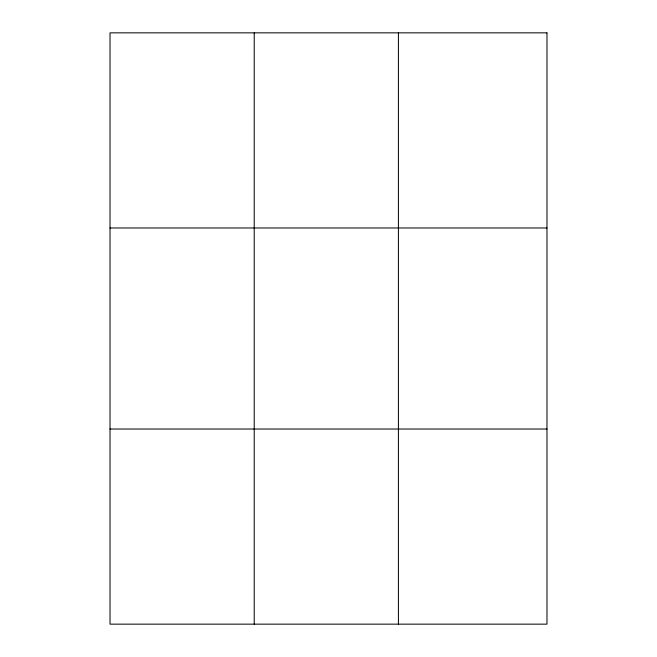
<?xml version="1.0" encoding="UTF-8"?>
<svg xmlns="http://www.w3.org/2000/svg" width="657" height="657" viewBox="0 0 657 657"><rect width="100%" height="100%" fill="white"/><g stroke="black" fill="none" stroke-linecap="round" stroke-linejoin="round"><path stroke-width="0.99" d="M254.218 32.85L254.218 624.15M398.413 32.85L398.413 624.15M110.023 227.979L546.977 227.979M110.023 429.021L546.977 429.021M546.977 32.85L546.977 624.15L110.023 624.15L110.023 32.85L546.977 32.85"/></g></svg>
